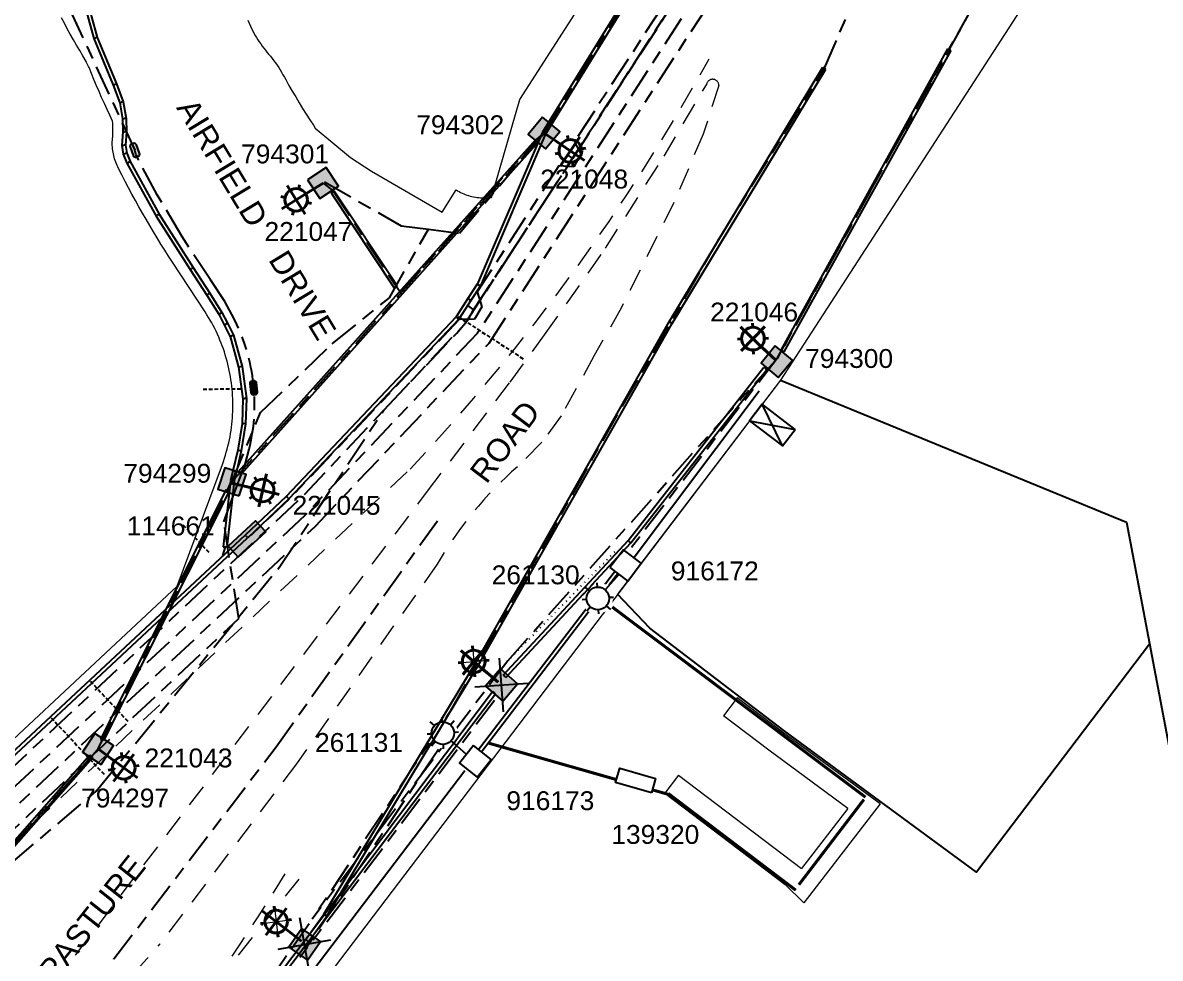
# Model space of a CAD drawing. Header units: metres. Extents: x 300929 to 302396, y 6244220 to 6246836.
# Drawn here: x 301583.7 to 301734.4, y 6244890.9 to 6245014.8 of the extents above; entities that cross this region are included whole.
import ezdxf
from ezdxf.enums import TextEntityAlignment as Align

# ---------------------------------------------------------------- set-up
doc = ezdxf.new("R2010")
doc.units = ezdxf.units.M
for name, pattern in [('Cable Exist UG', [8.2, 4, -1.2, 1.8, -1.2]), ('Cable Remove', [2, 0, -2]), ('Dash', [5, 3, -2]), ('DASHED', [0.75, 0.5, -0.25])]:
    doc.linetypes.add(name, pattern=pattern)
doc.layers.get('0').update_dxf_attribs({"color": 6})
for name, color, linetype in [('$0$_User Miscellaneous1', 7, 'Continuous'), ('$0$x-Subdivision Plan$0$_SURVEY$TEXT', 4, 'Continuous'), ('_User Miscellaneous1', 7, 'Continuous'), ('_User Miscellaneous5', 7, 'Continuous'), ('Equip_HV_EXT', 7, 'Continuous'), ('Equip_SP_SL_EXT', 7, 'Continuous'), ('Equip_SP_SL_NEW', 7, 'Continuous'), ('Mains_HV_MOD', 3, 'Continuous'), ('Mains_LV_EXT', 7, 'Continuous'), ('Mains_SL_EXT', 7, 'Continuous'), ('Notes', 7, 'Continuous'), ('Sub_SP_NEW', 7, 'Continuous'), ('SupportsUG_SP_LV_EXT', 7, 'Continuous'), ('SupportsUG_SP_LV_NEW', 7, 'Continuous'), ('SupportsUG_SP_LV_SL_EXT', 7, 'Continuous'), ('SupportsUG_SP_LV_SL_NEW', 7, 'Continuous'), ('Trench_SP_EXT', 7, 'Continuous'), ('Trench_SP_NEW', 7, 'Continuous')]:
    doc.layers.add(name, color=color, linetype=linetype)
for name, color, linetype, lineweight in [('Cadastre Developer_SP_EXT', 7, 'Continuous', 5), ('Cadastre Land Parcels_SP_EXT', 7, 'Continuous', 5), ('Cadastre Roads_SP_EXT', 7, 'Continuous', 5)]:
    doc.layers.add(name, color=color, linetype=linetype, lineweight=lineweight)
doc.layers.add('UNKNOWN_FEATURES', color=1, linetype='DASHED', plot=False)
doc.styles.add('COLUMN_LABEL', font='arial.ttf')
doc.styles.add('iecARIAL', font='arial.ttf', dxfattribs={"height": 2})
doc.styles.add('POLE_LABEL', font='arial.ttf')
doc.styles.add('SL_LABEL', font='arial.ttf', dxfattribs={"height": 2.5})
doc.styles.get("Standard").update_dxf_attribs({"font": 'arial.ttf'})
doc.linetypes.add('IE Trench HV', pattern='A,7,-0.2,["/",Standard,S=3,R=0,X=0.6,Y=-1.4],-2.5', length=9.7)

# ---------------------------------------------------------------- blocks, each defined once
blk = doc.blocks.new('COLUMN_EXT')
blk.add_hatch(color=256).paths.add_polyline_path([(-1.49, 1.48), (-1.49, -1.49), (1.48, -1.49), (1.48, 1.48)])
blk.add_lwpolyline([(-1.49, -1.49), (1.48, -1.49), (1.48, 1.48), (-1.49, 1.48)], close=True)
for tag, height, style, flags, p in [('ASSET_NUM', 2.5, 'COLUMN_LABEL', 8, (2, 2)), ('STRUCTURE_PLANT_NUMBER', 0.2, 'POLE_LABEL', 9, (1.81, 0.03)), ('STREET_CODE', 0.2, 'COLUMN_LABEL', 9, (1.81, -0.2))]:
    blk.add_attdef(tag, text='', height=height, dxfattribs=dict(style=style, flags=flags)).set_placement(p, align=Align.MIDDLE_LEFT)
at = {"flags": 9}
for tag, p in [('COLUMN_TYPE', (1.81, -0.4)), ('OWNED_BY', (1.81, -0.6)), ('STATE', (1.81, -0.8)), ('USAGE', (1.81, -1)), ('STREETNAME', (1.81, -1.6)), ('LEGEND', (1.81, -1.2)), ('LOCATION', (1.81, -1.4)), ('SUBURB', (1.81, -1.8)), ('NOTES', (1.81, -2))]:
    blk.add_attdef(tag, text='', height=0.2, dxfattribs=at).set_placement(p, align=Align.MIDDLE_LEFT)
at = {"flags": 1}
blk.add_attdef('Z', (1.81, -2.35), '', height=0.2, dxfattribs=at)
blk = doc.blocks.new('PILLAR_EXT')
blk.add_hatch(color=256).paths.add_polyline_path([(-2.475, 0.99), (-2.475, -0.99), (2.475, -0.99), (2.475, 0.99)])
blk.add_lwpolyline([(-2.475, -0.99), (2.475, -0.99), (2.475, 0.99), (-2.475, 0.99)], close=True)
at = {"style": 'iecARIAL', "flags": 8}
blk.add_attdef('ASSET_NUM', (1.5, 3.5), '', height=2.5, dxfattribs=at)
for tag, p, flags in [('OWNED_BY', (0, -0.2), 9), ('STATE', (0, -0.4), 9), ('SUPPORT_TYPE', (0, -0.6), 9), ('USAGE', (0, -0.8), 9), ('LEGEND', (0, -1), 9), ('LOCATION', (0, -1.2), 9), ('NOTES', (0, -1.4), 9), ('PARENT', (0, -1.6), 9), ('STREETNAME', (0, -1.8), 9), ('SUBURB', (0, -2), 1)]:
    blk.add_attdef(tag, p, '', height=0.2, dxfattribs=dict(flags=flags))
blk = doc.blocks.new('*U53')
at = {"lineweight": 40}
for p, q in [((0, 1.97), (0, 6.47)), ((-1.46, 5.68), (-1.06, 5.28)), ((1.46, 5.68), (1.06, 5.28)), ((-2.25, 4.22), (2.25, 4.22)), ((-1.46, 2.76), (-1.06, 3.16)), ((1.46, 2.76), (1.06, 3.16)), ((0, 0), (0, 2.72))]:
    blk.add_line(p, q, dxfattribs=at)
blk.add_circle((0, 4.22), 1.5, dxfattribs=at)
at = {"style": 'iecARIAL', "flags": 8}
blk.add_attdef('ASSET_NUM', (1.5, 1.5), '', height=2.5, dxfattribs=at)
for tag, p, height, flags in [('OPERATING_VOLTAGE', (0.98, -1.65), 0.2, 9), ('CONSTRUCTED_VOLTAGE', (0.98, -0.65), 0.2, 9), ('CONTROL_TYPE', (0.98, -0.85), 0.2, 9), ('LANTERN_PURPOSE', (0.98, -1.05), 0.2, 9), ('LANTERN_TYPE', (0.98, -1.25), 0.2, 9), ('NO_PHASES', (0.98, -1.45), 0.2, 9), ('LNUMBER', (2.18, -3.25), 2.5, 8), ('ORIENTATION', (0.98, -1.85), 0.2, 9), ('OWNED_BY', (0.98, -2.05), 0.2, 9), ('STATE', (0.98, -2.25), 0.2, 9), ('USAGE', (0.98, -2.45), 0.2, 9), ('CEXIST', (0.98, -2.65), 0.2, 9), ('CNEW', (0.98, -2.85), 0.2, 9), ('CNUMBER', (0.98, -3.05), 0.2, 9), ('CREMOVE', (0.98, -3.25), 0.2, 9), ('CREPLACE', (0.98, -3.45), 0.2, 9), ('LKINGHEIGHT', (0.98, -3.65), 0.2, 9), ('LBRACKET', (0.98, -3.85), 0.2, 9), ('LBRACKETVOCAB', (0.98, -4.05), 0.2, 9), ('LCATEGORY', (0.98, -4.25), 0.2, 9), ('LCHARGE1', (0.98, -4.45), 0.2, 9), ('LCHARGE1PERCENT', (0.98, -4.65), 0.2, 9), ('LCHARGE2', (0.98, -4.85), 0.2, 9), ('LCHARGE2PERCENT', (0.98, -5.05), 0.2, 9), ('LCHARGE3', (0.98, -5.25), 0.2, 9), ('LCHARGE3PERCENT', (0.98, -5.45), 0.2, 9), ('LEXIST', (0.98, -5.65), 0.2, 9), ('LLAMP', (0.98, -5.85), 0.2, 9), ('LLAMPVOCAB', (0.98, -6.05), 0.2, 9), ('LMAST', (0.98, -6.25), 0.2, 9), ('LMASTVOCAB', (0.98, -6.45), 0.2, 9), ('LNEW', (0.98, -6.65), 0.2, 9), ('LANTNUMBER', (0.98, -6.85), 0.2, 9), ('LOUTREACH', (0.98, -7.25), 0.2, 9), ('LOUTREACHVOCAB', (0.98, -7.45), 0.2, 9), ('LRATECODE', (0.98, -7.65), 0.2, 9), ('LREMOVE', (0.98, -7.85), 0.2, 9), ('LREPLACE', (0.98, -8.05), 0.2, 9), ('LTYPE', (0.98, -8.25), 0.2, 9), ('LTYPEVOCAB', (0.98, -8.45), 0.2, 9), ('LEGEND', (0.98, -8.65), 0.2, 9), ('LOCATION', (0.98, -8.85), 0.2, 9), ('NOTES', (0.98, -9.05), 0.2, 9), ('STREETNAME', (0.98, -9.25), 0.2, 9), ('SUBURB', (0.98, -9.45), 0.2, 1)]:
    blk.add_attdef(tag, p, '', height=height, dxfattribs=dict(flags=flags))
blk = doc.blocks.new('HV_STJ_EXT')
h = blk.add_hatch(color=256)
edge = h.paths.add_edge_path()
edge.add_ellipse((-0.59, 0.13), major_axis=(0.226, 0.226), ratio=1, start_angle=45, end_angle=135)
edge.add_line((-0.91, 0.13), (-0.91, -0.13))
edge.add_ellipse((-0.59, -0.13), major_axis=(0.226, 0.226), ratio=1, start_angle=135, end_angle=225)
edge.add_line((-0.59, -0.45), (0.59, -0.45))
edge.add_ellipse((0.59, -0.13), major_axis=(-0.226, 0.226), ratio=1, start_angle=135, end_angle=225)
edge.add_line((0.91, -0.13), (0.91, 0.13))
edge.add_ellipse((0.59, 0.13), major_axis=(-0.226, 0.226), ratio=1, start_angle=225, end_angle=315)
edge.add_line((0.59, 0.45), (-0.59, 0.45))
blk.add_lwpolyline([(-0.91, 0.13), (-0.91, -0.13, 0.414214), (-0.59, -0.45), (0.59, -0.45, 0.414214), (0.91, -0.13), (0.91, 0.13, 0.414214), (0.59, 0.45), (-0.59, 0.45, 0.414214)], format="xyb", close=True)
for tag, flags, p in [('ORIENTATION', 9, (1.5, 0)), ('Z', 1, (1.5, -0.8)), ('USAGE', 9, (1.5, -0.2)), ('LEGEND', 9, (1.5, -0.4)), ('NOTES', 9, (1.5, -0.6))]:
    blk.add_attdef(tag, text='', height=0.2, dxfattribs=dict(flags=flags)).set_placement(p, align=Align.MIDDLE_LEFT)
blk = doc.blocks.new('SUB_PADMOUNT_NEW')
for p, q in [((-3.84, 1.92), (3.84, -1.92)), ((3.84, 1.92), (-3.84, -1.92))]:
    blk.add_line(p, q)
blk.add_lwpolyline([(-3.84, -1.92), (3.84, -1.92), (3.84, 1.92), (-3.84, 1.92)], close=True)
for tag, height, flags, p in [('ASSET_NUM', 2.5, 8, (2, 2)), ('STREET_CODE', 0.2, 9, (1.5, 0)), ('OPERATING_VOLTAGE', 0.2, 9, (1.5, -0.4)), ('ORIENTATION', 0.2, 9, (1.5, -0.6)), ('OWNED_BY', 0.2, 9, (1.5, -0.8)), ('OPERATED_BY', 0.2, 9, (1.5, -1)), ('CONSTRUCTED_VOLTAGE', 0.2, 9, (1.5, -1.4)), ('SECONDARY_VOLTAGE', 0.2, 9, (1.5, -1.6)), ('STATE', 0.2, 9, (1.5, -1.8)), ('SUBSTATION_TYPE', 0.2, 9, (1.5, -2.2)), ('NO_PHASES', 0.2, 9, (1.5, -0.2)), ('MAINTAINED_BY', 0.2, 9, (1.5, -1.2)), ('PARENT', 0.2, 9, (1.5, -2)), ('SUBURB', 0.2, 9, (1.5, -2.8)), ('STREETNAME', 0.2, 9, (1.5, -3)), ('Z', 0.2, 1, (1.5, -3.6)), ('USAGE', 0.2, 9, (1.5, -2.4)), ('LEGEND', 0.2, 9, (1.5, -2.6)), ('LOCATION', 0.2, 9, (1.5, -3.2)), ('NOTES', 0.2, 9, (1.5, -3.4))]:
    blk.add_attdef(tag, text='', height=height, dxfattribs=dict(flags=flags)).set_placement(p, align=Align.MIDDLE_LEFT)
blk = doc.blocks.new('COLUMN_DEL')
h = blk.add_hatch(color=256)
h.paths.add_polyline_path([(0, 0), (1.51, 1.51), (-1.51, 1.51)], flags=16)
h.paths.add_polyline_path([(-1.51, 1.51), (-1.51, -1.51), (0, 0)], flags=17)
h.paths.add_polyline_path([(-1.51, -1.51), (1.51, -1.51), (0, 0)], flags=17)
h.paths.add_polyline_path([(1.51, -1.51), (1.51, 1.51), (0, 0)], flags=17)
h.paths.add_polyline_path([(-1.51, -1.51), (1.51, -1.51), (1.51, 1.51), (-1.51, 1.51)])
blk.add_hatch(color=256).paths.add_polyline_path([(-1.51, -1.51), (1.51, -1.51), (1.51, 1.51), (-1.51, 1.51)])
for p, q in [((2.51, -2.51), (-2.51, 2.51)), ((-2.51, -2.51), (2.51, 2.51))]:
    blk.add_line(p, q)
blk.add_lwpolyline([(-1.51, -1.51), (1.51, -1.51), (1.51, 1.51), (-1.51, 1.51)], close=True)
at = {"style": 'COLUMN_LABEL'}
for tag, height, flags, p in [('ASSET_NUM', 2.5, 8, (2, 2)), ('STREET_CODE', 0.2, 9, (0, -0.2))]:
    blk.add_attdef(tag, text='', height=height, dxfattribs=dict(at, flags=flags)).set_placement(p, align=Align.MIDDLE_LEFT)
at = {"flags": 1}
blk.add_attdef('Z', (0, 0), '', height=0.2, dxfattribs=at)
at = {"flags": 9}
for tag, p in [('COLUMN_TYPE', (0, -0.4)), ('OWNED_BY', (0, -0.6)), ('STATE', (0, -0.8)), ('SUBURB', (0, -1.6)), ('USAGE', (0, -1)), ('LEGEND', (0, -1.2)), ('PARENT', (0, -1.4)), ('STREETNAME', (0, -1.8)), ('LOCATION', (0, -2)), ('NOTES', (0, -2.2))]:
    blk.add_attdef(tag, text='', height=0.2, dxfattribs=at).set_placement(p, align=Align.MIDDLE_LEFT)
blk = doc.blocks.new('COLUMN_NEW')
for tag, flags, p in [('Z', 1, (1.5, -2.8)), ('NOTES', 9, (1.5, -2.4)), ('LABEL_ALIGNMENT', 9, (1.5, -2.6))]:
    blk.add_attdef(tag, text='', height=0.2, dxfattribs=dict(flags=flags)).set_placement(p, align=Align.MIDDLE_LEFT)
blk.add_wipeout([(-1.485, -1.485), (1.485, -1.485), (1.485, 1.485), (-1.485, 1.485)])
at = {"lineweight": -3}
blk.add_lwpolyline([(-1.485, -1.485), (1.485, -1.485), (1.485, 1.485), (-1.485, 1.485)], close=True, dxfattribs=at)
for tag, height, flags, p in [('ASSET_NUM', 2.5, 8, (2, 2)), ('STREET_CODE', 0.2, 9, (1.5, 0)), ('OWNED_BY', 0.2, 9, (1.5, -0.4)), ('OPERATED_BY', 0.2, 9, (1.5, -0.6)), ('STATE', 0.2, 9, (1.5, -1)), ('COLUMN_TYPE', 0.2, 9, (1.5, -0.2)), ('USAGE', 0.2, 9, (1.5, -1.2)), ('MAINTAINED_BY', 0.2, 9, (1.5, -0.8)), ('LEGEND', 0.2, 9, (1.5, -1.4)), ('PARENT', 0.2, 9, (1.5, -1.6)), ('SUBURB', 0.2, 9, (1.5, -1.8)), ('STREETNAME', 0.2, 9, (1.5, -2)), ('LOCATION', 0.2, 9, (1.5, -2.2))]:
    blk.add_attdef(tag, text='', height=height, dxfattribs=dict(flags=flags)).set_placement(p, align=Align.MIDDLE_LEFT)
at = {"style": 'POLE_LABEL', "flags": 9}
blk.add_attdef('STRUCTURE_PLANT_NUMBER', text='', height=0.2, dxfattribs=at).set_placement((1.5, 0.242), align=Align.MIDDLE_LEFT)
blk = doc.blocks.new('SL_LANTERN_NEW')
blk.add_line((0, 0), (0, 0))
for tag, p, flags in [('Z', (0, 0), 1), ('OPERATED_BY', (0, -9.61), 9)]:
    blk.add_attdef(tag, p, '', height=0.2, dxfattribs=dict(flags=flags))
at = {"style": 'SL_LABEL', "flags": 9}
blk.add_attdef('STREET_CODE', text='', height=0.2, dxfattribs=at).set_placement((0, -0.2), align=Align.MIDDLE_LEFT)
for tag, height, flags, p in [('CONSTRUCTED_VOLTAGE', 0.2, 9, (0, -0.4)), ('CONTROL_TYPE', 0.2, 9, (0, -0.6)), ('OPERATING_VOLTAGE', 0.2, 9, (0, -1.4)), ('ORIENTATION', 0.2, 9, (0, -1.6)), ('LANTERN_PURPOSE', 0.2, 9, (0, -0.8)), ('LANTERN_TYPE', 0.2, 9, (0, -1)), ('NO_PHASES', 0.2, 9, (0, -1.2)), ('OWNED_BY', 0.2, 9, (0, -1.8)), ('STATE', 0.2, 9, (0, -2)), ('CEXIST', 0.2, 9, (0, -2.4)), ('CNEW', 0.2, 9, (0, -2.6)), ('CNUMBER', 0.2, 9, (0, -2.8)), ('CREMOVE', 0.2, 9, (0, -3)), ('USAGE', 0.2, 9, (0, -2.2)), ('LNUMBER', 2.5, 8, (1.2, -2.8)), ('CREPLACE', 0.2, 9, (0, -3.2)), ('LKINGHEIGHT', 0.2, 9, (0, -3.4)), ('LBRACKET', 0.2, 9, (0, -3.6)), ('LBRACKETVOCAB', 0.2, 9, (0, -3.8)), ('LCATEGORY', 0.2, 9, (0, -4)), ('LCHARGE1', 0.2, 9, (0, -4.2)), ('LCHARGE1PERCENT', 0.2, 9, (0, -4.4)), ('LCHARGE2', 0.2, 9, (0, -4.6)), ('LCHARGE2PERCENT', 0.2, 9, (0, -4.8)), ('LCHARGE3', 0.2, 9, (0, -5)), ('LCHARGE3PERCENT', 0.2, 9, (0, -5.2)), ('LEXIST', 0.2, 9, (0, -5.4)), ('LLAMP', 0.2, 9, (0, -5.6)), ('LLAMPVOCAB', 0.2, 9, (0, -5.8)), ('LMAST', 0.2, 9, (0, -6)), ('LMASTVOCAB', 0.2, 9, (0, -6.2)), ('LNEW', 0.2, 9, (0, -6.4)), ('LANTNUMBER', 0.2, 9, (0, -6.6)), ('LOUTREACH', 0.2, 9, (0, -7)), ('LOUTREACHVOCAB', 0.2, 9, (0, -7.2)), ('LRATECODE', 0.2, 9, (0, -7.4)), ('LREMOVE', 0.2, 9, (0, -7.6)), ('SUBURB', 0.2, 9, (0, -8.6)), ('STREETNAME', 0.2, 9, (0, -8.8)), ('LREPLACE', 0.2, 9, (0, -7.8)), ('LTYPE', 0.2, 9, (0, -8)), ('LTYPEVOCAB', 0.2, 9, (0, -8.2)), ('LEGEND', 0.2, 9, (0, -8.4)), ('LOCATION', 0.2, 9, (0, -9)), ('NOTES', 0.2, 9, (0, -9.2)), ('MAINTAINED_BY', 0.2, 9, (0, -9.86))]:
    blk.add_attdef(tag, text='', height=height, dxfattribs=dict(flags=flags)).set_placement(p, align=Align.MIDDLE_LEFT)
blk.add_wipeout([(0, 6.47), (1.46, 5.68), (2.25, 4.22), (1.46, 2.76), (0, 1.86), (-1.46, 2.76), (-2.25, 4.22), (-1.46, 5.68)])
for p, q in [((0, 5.72), (0, 6.47)), ((-1.46, 5.68), (-1.06, 5.28)), ((1.46, 5.68), (1.06, 5.28)), ((-2.25, 4.22), (-1.5, 4.22)), ((-1.46, 2.76), (-1.06, 3.16)), ((1.46, 2.76), (1.06, 3.16)), ((1.5, 4.22), (2.25, 4.22)), ((0, 0), (0, 2.72))]:
    blk.add_line(p, q)
blk.add_circle((0, 4.22), 1.5)
at = {"style": 'SL_LABEL', "flags": 8}
blk.add_attdef('ASSET_NUM', text='', height=2.5, dxfattribs=at).set_placement((2, 2), align=Align.MIDDLE_LEFT)
blk = doc.blocks.new('PILLAR_NEW')
for tag, height, flags, p in [('ASSET_NUM', 2.5, 8, (2, 4)), ('STREET_CODE', 0.2, 9, (1.5, 2))]:
    blk.add_attdef(tag, text='', height=height, dxfattribs=dict(flags=flags)).set_placement(p, align=Align.MIDDLE_LEFT)
blk.add_wipeout([(-2.47, 0.99), (2.47, 0.99), (2.47, -0.99), (-2.47, -0.99)])
at = {"lineweight": -3}
blk.add_lwpolyline([(-2.47, 0.99), (2.47, 0.99), (2.47, -0.99), (-2.47, -0.99)], close=True, dxfattribs=at)
for tag, flags, p in [('OWNED_BY', 9, (1.5, 1.8)), ('OPERATED_BY', 9, (1.5, 1.6)), ('STATE', 9, (1.5, 1.2)), ('SUPPORT_TYPE', 9, (1.5, 1)), ('SUBURB', 9, (1.5, 0.2)), ('STREETNAME', 9, (1.5, 0)), ('MAINTAINED_BY', 9, (1.5, 1.4)), ('USAGE', 9, (1.5, 0.8)), ('LEGEND', 9, (1.5, 0.6)), ('PARENT', 9, (1.5, 0.4)), ('Z', 1, (1.5, -0.6)), ('LOCATION', 9, (1.5, -0.2)), ('NOTES', 9, (1.5, -0.4))]:
    blk.add_attdef(tag, text='', height=0.2, dxfattribs=dict(flags=flags)).set_placement(p, align=Align.MIDDLE_LEFT)

msp = doc.modelspace()

# ---------------------------------------------------------------- linework, layer by layer
at = {"layer": '_User Miscellaneous5'}
for p, q in [((301677.13, 6245040.19), (301652.54, 6245000.31)), ((301677.54, 6245039.93), (301652.95, 6245000.05)), ((301591.15, 6245019.87), (301593.1, 6245012.7)), ((301591.61, 6245019.99), (301593.55, 6245012.85)), ((301593.1, 6245012.7), (301593.33, 6245012.77)), ((301593.1, 6245012.7), (301595.68, 6245006.51)), ((301593.55, 6245012.85), (301593.33, 6245012.77)), ((301593.55, 6245012.85), (301596.13, 6245006.68)), ((301706.19, 6245011.34), (301684.11, 6244971.42)), ((301706.61, 6245011.11), (301684.53, 6244971.19)), ((301706.19, 6245011.34), (301706.4, 6245011.23)), ((301706.61, 6245011.11), (301706.4, 6245011.23)), ((301669.31, 6244975.19), (301689.67, 6245008.89)), ((301689.67, 6245008.89), (301689.88, 6245008.77)), ((301669.72, 6244974.94), (301690.08, 6245008.64)), ((301690.08, 6245008.64), (301689.88, 6245008.77)), ((301595.68, 6245006.51), (301595.91, 6245006.6)), ((301595.68, 6245006.51), (301596.54, 6245004.18)), ((301596.13, 6245006.68), (301595.91, 6245006.6)), ((301596.13, 6245006.68), (301597.01, 6245004.31)), ((301597.01, 6245004.31), (301596.77, 6245004.25)), ((301597.01, 6245004.31), (301597.39, 6245002.12)), ((301596.54, 6245004.18), (301596.77, 6245004.25)), ((301596.54, 6245004.18), (301596.91, 6245002.08)), ((301596.91, 6245002.08), (301597.15, 6245002.1)), ((301596.91, 6245002.08), (301596.95, 6245000.34)), ((301597.39, 6245002.12), (301597.15, 6245002.1)), ((301597.39, 6245002.12), (301597.43, 6245000.33)), ((301596.95, 6245000.34), (301596.83, 6244998.54)), ((301596.95, 6245000.34), (301597.19, 6245000.33)), ((301597.43, 6245000.33), (301597.19, 6245000.33)), ((301597.43, 6245000.33), (301597.32, 6244998.57)), ((301652.53, 6245000.29), (301643.89, 6244980.14)), ((301652.96, 6245000.07), (301644.33, 6244979.95)), ((301652.54, 6245000.31), (301652.53, 6245000.29)), ((301652.53, 6245000.29), (301652.75, 6245000.18)), ((301652.54, 6245000.31), (301652.75, 6245000.18)), ((301652.95, 6245000.05), (301652.75, 6245000.18)), ((301652.96, 6245000.07), (301652.75, 6245000.18)), ((301652.95, 6245000.05), (301652.96, 6245000.07)), ((301596.83, 6244998.54), (301597.07, 6244998.56)), ((301596.83, 6244998.54), (301597.02, 6244997.4)), ((301597.32, 6244998.57), (301597.07, 6244998.56)), ((301597.32, 6244998.57), (301597.48, 6244997.53)), ((301651.66, 6244999.32), (301612.23, 6244955.29)), ((301652.02, 6244999), (301612.59, 6244954.97)), ((301651.66, 6244999.32), (301651.84, 6244999.16)), ((301652.02, 6244999), (301651.84, 6244999.16)), ((301597.02, 6244997.4), (301597.25, 6244997.47)), ((301597.02, 6244997.4), (301597.49, 6244996.19)), ((301597.48, 6244997.53), (301597.25, 6244997.47)), ((301597.48, 6244997.53), (301597.93, 6244996.4)), ((301597.49, 6244996.19), (301597.71, 6244996.29)), ((301597.49, 6244996.19), (301601.35, 6244989.17)), ((301597.93, 6244996.4), (301597.71, 6244996.29)), ((301597.93, 6244996.4), (301601.76, 6244989.42)), ((301624.55, 6244992.27), (301624.75, 6244992.4)), ((301624.55, 6244992.27), (301632.88, 6244979.7)), ((301624.95, 6244992.53), (301624.75, 6244992.4)), ((301624.95, 6244992.53), (301633.28, 6244979.97)), ((301601.35, 6244989.17), (301601.55, 6244989.29)), ((301601.76, 6244989.42), (301601.55, 6244989.29)), ((301601.76, 6244989.42), (301606.28, 6244982.37)), ((301601.35, 6244989.17), (301605.88, 6244982.11)), ((301605.88, 6244982.11), (301606.08, 6244982.24)), ((301605.88, 6244982.11), (301608.07, 6244978.7)), ((301606.28, 6244982.37), (301606.08, 6244982.24)), ((301606.28, 6244982.37), (301608.47, 6244978.96)), ((301608.07, 6244978.7), (301608.27, 6244978.83)), ((301608.07, 6244978.7), (301609.65, 6244976.17)), ((301608.47, 6244978.96), (301608.27, 6244978.83)), ((301608.47, 6244978.96), (301610.07, 6244976.41)), ((301632.88, 6244979.7), (301633.08, 6244979.84)), ((301633.28, 6244979.97), (301633.08, 6244979.84)), ((301643.9, 6244980.15), (301642.67, 6244978.25)), ((301644.33, 6244979.93), (301643.07, 6244977.99)), ((301643.89, 6244980.14), (301643.9, 6244980.15)), ((301643.89, 6244980.14), (301644.11, 6244980.04)), ((301643.9, 6244980.15), (301644.11, 6244980.04)), ((301644.33, 6244979.95), (301644.11, 6244980.04)), ((301644.33, 6244979.93), (301644.11, 6244980.04)), ((301644.33, 6244979.95), (301644.33, 6244979.93)), ((301642.67, 6244978.25), (301641.09, 6244975.82)), ((301643.07, 6244977.99), (301641.46, 6244975.52)), ((301642.67, 6244978.25), (301642.67, 6244978.25)), ((301642.67, 6244978.25), (301642.87, 6244978.12)), ((301642.67, 6244978.25), (301642.87, 6244978.12)), ((301643.07, 6244977.99), (301642.87, 6244978.12)), ((301643.07, 6244977.99), (301642.87, 6244978.12)), ((301643.07, 6244977.99), (301643.07, 6244977.99)), ((301609.65, 6244976.17), (301609.86, 6244976.29)), ((301609.65, 6244976.17), (301610.37, 6244974.76)), ((301610.07, 6244976.41), (301609.86, 6244976.29)), ((301610.07, 6244976.41), (301610.8, 6244974.98)), ((301641.09, 6244975.82), (301618.61, 6244952.06)), ((301641.09, 6244975.82), (301641.28, 6244975.67)), ((301641.46, 6244975.52), (301641.28, 6244975.67)), ((301610.37, 6244974.76), (301610.59, 6244974.87)), ((301610.37, 6244974.76), (301611.18, 6244973.21)), ((301610.8, 6244974.98), (301610.59, 6244974.87)), ((301610.8, 6244974.98), (301611.61, 6244973.43)), ((301641.46, 6244975.52), (301618.95, 6244951.72)), ((301669.31, 6244975.19), (301669.52, 6244975.07)), ((301669.72, 6244974.94), (301669.52, 6244975.07)), ((301611.17, 6244973.23), (301611.39, 6244973.32)), ((301611.18, 6244973.21), (301611.17, 6244973.23)), ((301611.17, 6244973.23), (301612.27, 6244969.17)), ((301611.18, 6244973.21), (301611.39, 6244973.32)), ((301611.61, 6244973.43), (301611.39, 6244973.32)), ((301611.62, 6244973.41), (301611.39, 6244973.32)), ((301611.61, 6244973.43), (301611.62, 6244973.41)), ((301611.62, 6244973.41), (301612.74, 6244969.27)), ((301684.11, 6244971.42), (301684.32, 6244971.3)), ((301684.53, 6244971.19), (301684.32, 6244971.3)), ((301612.27, 6244969.17), (301612.5, 6244969.22)), ((301612.27, 6244969.17), (301612.84, 6244964.98)), ((301612.74, 6244969.27), (301612.5, 6244969.22)), ((301612.74, 6244969.27), (301613.32, 6244965.04)), ((301663.89, 6244946.22), (301681.88, 6244969.16)), ((301664.26, 6244945.91), (301682.25, 6244968.86)), ((301681.88, 6244969.16), (301682.06, 6244969.01)), ((301682.25, 6244968.86), (301682.06, 6244969.01)), ((301612.84, 6244965), (301612.74, 6244961.72)), ((301612.84, 6244964.98), (301613.08, 6244965.01)), ((301612.84, 6244965), (301613.08, 6244965.01)), ((301612.84, 6244964.98), (301612.84, 6244965)), ((301613.32, 6244965.04), (301613.08, 6244965.01)), ((301613.32, 6244965.02), (301613.08, 6244965.01)), ((301613.32, 6244965.02), (301613.22, 6244961.68)), ((301613.32, 6244965.04), (301613.32, 6244965.02)), ((301612.74, 6244961.72), (301612.17, 6244958.18)), ((301613.22, 6244961.68), (301612.64, 6244958.09)), ((301612.74, 6244961.72), (301612.98, 6244961.7)), ((301613.22, 6244961.68), (301612.98, 6244961.7)), ((301612.17, 6244958.18), (301611.52, 6244955.43)), ((301612.64, 6244958.09), (301611.99, 6244955.32)), ((301612.17, 6244958.18), (301612.41, 6244958.14)), ((301612.64, 6244958.09), (301612.41, 6244958.14)), ((301611.52, 6244955.43), (301611.23, 6244954.17)), ((301611.52, 6244955.43), (301611.75, 6244955.38)), ((301611.99, 6244955.32), (301611.7, 6244954.06)), ((301611.99, 6244955.32), (301611.75, 6244955.38)), ((301612.23, 6244955.29), (301612.41, 6244955.13)), ((301612.59, 6244954.97), (301612.41, 6244955.13)), ((301611.23, 6244954.14), (301610.26, 6244945.4)), ((301611.71, 6244954.09), (301610.73, 6244945.35)), ((301611.23, 6244954.17), (301611.47, 6244954.11)), ((301611.23, 6244954.14), (301611.47, 6244954.11)), ((301611.71, 6244954.09), (301611.47, 6244954.11)), ((301611.7, 6244954.06), (301611.47, 6244954.11)), ((301610.62, 6244952.95), (301593.98, 6244919.92)), ((301611.05, 6244952.73), (301594.4, 6244919.71)), ((301610.62, 6244952.95), (301610.83, 6244952.84)), ((301611.05, 6244952.73), (301610.83, 6244952.84)), ((301618.61, 6244952.06), (301613.16, 6244946.94)), ((301618.95, 6244951.72), (301613.49, 6244946.59)), ((301618.61, 6244952.06), (301618.78, 6244951.89)), ((301618.95, 6244951.72), (301618.78, 6244951.89)), ((301515.69, 6244855.99), (301613.16, 6244946.94)), ((301516.01, 6244855.64), (301613.48, 6244946.59)), ((301613.16, 6244946.94), (301613.32, 6244946.76)), ((301613.16, 6244946.94), (301613.32, 6244946.76)), ((301613.48, 6244946.59), (301613.32, 6244946.76)), ((301613.49, 6244946.59), (301613.32, 6244946.76)), ((301663.89, 6244946.22), (301664.07, 6244946.06)), ((301664.26, 6244945.91), (301664.07, 6244946.06)), ((301610.26, 6244945.4), (301610.5, 6244945.38)), ((301610.73, 6244945.35), (301610.5, 6244945.38)), ((301642.75, 6244916.8), (301663.06, 6244943.36)), ((301643.13, 6244916.51), (301663.44, 6244943.07)), ((301663.06, 6244943.36), (301663.25, 6244943.22)), ((301663.44, 6244943.07), (301663.25, 6244943.22)), ((301643.93, 6244930.43), (301644.14, 6244930.3)), ((301643.93, 6244930.42), (301644.14, 6244930.3)), ((301644.35, 6244930.19), (301644.14, 6244930.3)), ((301644.34, 6244930.18), (301644.14, 6244930.3)), ((301647.35, 6244928.39), (301647.52, 6244928.23)), ((301647.7, 6244928.06), (301647.52, 6244928.23)), ((301645.93, 6244926.2), (301646.13, 6244926.06)), ((301646.32, 6244925.91), (301646.13, 6244926.06)), ((301593.98, 6244919.92), (301594.19, 6244919.82)), ((301594.4, 6244919.71), (301594.19, 6244919.82)), ((301592.6, 6244917.81), (301576.43, 6244899.43)), ((301592.96, 6244917.5), (301576.79, 6244899.11)), ((301592.6, 6244917.81), (301592.78, 6244917.66)), ((301592.96, 6244917.5), (301592.78, 6244917.66)), ((301642.75, 6244916.8), (301642.94, 6244916.65)), ((301643.13, 6244916.51), (301642.94, 6244916.65)), ((301621.7, 6244894.1), (301623.57, 6244896.73)), ((301622.09, 6244893.82), (301623.97, 6244896.47)), ((301623.57, 6244896.73), (301623.77, 6244896.6)), ((301623.97, 6244896.47), (301623.77, 6244896.6)), ((301598.18, 6244863.06), (301621.14, 6244893.38)), ((301598.56, 6244862.77), (301621.52, 6244893.09)), ((301621.14, 6244893.38), (301621.33, 6244893.23)), ((301621.52, 6244893.09), (301621.33, 6244893.23)), ((301621.7, 6244894.1), (301621.89, 6244893.96)), ((301622.09, 6244893.82), (301621.89, 6244893.96))]:
    msp.add_line(p, q, dxfattribs=at)
at = {"layer": '_User Miscellaneous5', "const_width": 0.4, "flags": 128}
msp.add_lwpolyline([(301686.5, 6244900.63), (301695.12, 6244911.92)], dxfattribs=at)
at = {"layer": 'Cadastre Developer_SP_EXT', "linetype": 'Dash'}
for points in [[(301635, 6244955.67, 0.062579), (301674.6, 6245010.01)], [(301584.64, 6244883.35), (301637.33, 6244952.75), (301648.26, 6244967.19), (301652.83, 6244973.45), (301660.89, 6244984.91), (301668.64, 6244997.11), (301674.26, 6245006.56), (301674.26, 6245006.56, -0.93169), (301675.91, 6245006.49), (301675.91, 6245006.49), (301673.84, 6245000.03), (301669.94, 6244990.96), (301663.01, 6244977.09), (301659.4, 6244970.72), (301655.03, 6244962.74), (301652.46, 6244959.22), (301649.23, 6244955.99), (301649.23, 6244955.99, 0.082961), (301638.59, 6244943.07), (301638.59, 6244943.07), (301619.97, 6244916.66), (301601.91, 6244892.81), (301601.91, 6244892.81, -0.032123), (301594.69, 6244885.3)], [(301619.16, 6244903.17, -0.040457), (301581.12, 6244851.43)]]:
    msp.add_lwpolyline(points, format="xyb", dxfattribs=at)
for points in [[(301497.44, 6244825.33), (301563.23, 6244888.16), (301635, 6244955.67)], [(301581.05, 6244852.24), (301620.3, 6244901.38)]]:
    msp.add_lwpolyline(points, dxfattribs=at)
at = {"layer": 'Cadastre Land Parcels_SP_EXT', "linetype": 'Continuous'}
for points in [[(301613.49, 6245015.12), (301613.85, 6245014.31), (301614, 6245014.01), (301614.16, 6245013.7), (301614.32, 6245013.41), (301614.49, 6245013.11), (301614.67, 6245012.82), (301614.85, 6245012.53), (301615.03, 6245012.25), (301615.23, 6245011.97), (301615.42, 6245011.69), (301615.63, 6245011.42), (301615.84, 6245011.15), (301616.05, 6245010.89), (301616.27, 6245010.63), (301616.51, 6245010.35), (301616.74, 6245010.06), (301616.96, 6245009.76), (301617.18, 6245009.46), (301617.39, 6245009.16), (301617.6, 6245008.85), (301617.79, 6245008.54), (301617.99, 6245008.22), (301618.17, 6245007.9), (301618.35, 6245007.57), (301618.53, 6245007.25), (301618.96, 6245006.48), (301619.4, 6245005.71), (301619.85, 6245004.95), (301620.31, 6245004.19), (301620.77, 6245003.44), (301621.23, 6245002.69), (301621.71, 6245001.94), (301622.19, 6245001.2), (301622.44, 6245000.83), (301627.09, 6244996.96), (301629.88, 6244995.13), (301639.25, 6244989.72), (301641.09, 6244992.66), (301641.29, 6244992.54), (301641.49, 6244992.43), (301641.69, 6244992.32), (301641.9, 6244992.22), (301642.11, 6244992.12), (301642.32, 6244992.04), (301642.54, 6244991.96), (301642.75, 6244991.89), (301642.97, 6244991.82), (301643.2, 6244991.77), (301643.42, 6244991.72), (301643.65, 6244991.68), (301643.87, 6244991.64), (301644.1, 6244991.62), (301644.33, 6244991.6), (301644.56, 6244991.59), (301644.79, 6244991.59), (301645.02, 6244991.59), (301645.25, 6244991.61), (301645.78, 6244991.64), (301649.54, 6245004.62), (301668.89, 6245034.72)], [(301719.92, 6245022.8), (301684.07, 6244967.45), (301575.13, 6244824.19), (301559.28, 6244803.38), (301550.68, 6244792.12), (301855.44, 6244750.39)], [(301569.53, 6244907.84), (301604.16, 6244940.19), (301610.14, 6244956.3), (301610.28, 6244956.7), (301610.42, 6244957.1), (301610.54, 6244957.5), (301610.66, 6244957.9), (301610.78, 6244958.31), (301610.88, 6244958.72), (301610.98, 6244959.13), (301611.07, 6244959.54), (301611.15, 6244959.95), (301611.22, 6244960.37), (301611.29, 6244960.79), (301611.35, 6244961.2), (301611.4, 6244961.62), (301611.44, 6244962.04), (301611.47, 6244962.46), (301611.5, 6244962.88), (301611.52, 6244963.3), (301611.53, 6244963.73), (301611.53, 6244964.15), (301611.53, 6244964.57), (301611.52, 6244964.99), (301611.5, 6244965.41), (301611.47, 6244965.83), (301611.43, 6244966.25), (301611.39, 6244966.67), (301611.34, 6244967.09), (301611.28, 6244967.5), (301611.21, 6244967.92), (301611.14, 6244968.33), (301611.06, 6244968.75), (301610.97, 6244969.16), (301610.87, 6244969.57), (301610.77, 6244969.98), (301610.65, 6244970.38), (301610.53, 6244970.79), (301610.41, 6244971.19), (301610.27, 6244971.59), (301610.13, 6244971.98), (301609.98, 6244972.37), (301609.82, 6244972.76), (301609.66, 6244973.15), (301609.49, 6244973.53), (301609.31, 6244973.92), (301609.12, 6244974.29), (301608.93, 6244974.67), (301608.73, 6244975.04), (301608.52, 6244975.4), (301608.31, 6244975.76), (301608.09, 6244976.12), (301607.86, 6244976.48), (301603.54, 6244983.06), (301603.02, 6244983.86), (301602.51, 6244984.67), (301602, 6244985.48), (301601.5, 6244986.29), (301601, 6244987.11), (301600.51, 6244987.93), (301600.03, 6244988.75), (301599.55, 6244989.58), (301599.08, 6244990.41), (301598.62, 6244991.25), (301598.16, 6244992.09), (301597.71, 6244992.93), (301597.26, 6244993.78), (301596.83, 6244994.63), (301596.4, 6244995.48), (301596.29, 6244995.69), (301596.2, 6244995.89), (301596.1, 6244996.1), (301596.02, 6244996.31), (301595.94, 6244996.53), (301595.87, 6244996.75), (301595.81, 6244996.97), (301595.75, 6244997.19), (301595.7, 6244997.41), (301595.66, 6244997.63), (301595.63, 6244997.86), (301595.6, 6244998.09), (301595.58, 6244998.32), (301595.56, 6244998.55), (301595.56, 6244998.78), (301595.56, 6244999), (301595.57, 6244999.24), (301595.58, 6244999.47), (301595.61, 6244999.69), (301595.63, 6244999.99), (301595.64, 6245000.29), (301595.65, 6245000.58), (301595.65, 6245000.88), (301595.64, 6245001.18), (301595.63, 6245001.47), (301595.6, 6245001.77), (301595.23, 6245002.54), (301594.86, 6245003.31), (301594.51, 6245004.09), (301594.15, 6245004.87), (301593.81, 6245005.66), (301593.47, 6245006.45), (301593.13, 6245007.25), (301592.81, 6245008.04), (301592.49, 6245008.84), (301592.4, 6245009), (301592.31, 6245009.16), (301592.23, 6245009.33), (301592.16, 6245009.5), (301592.09, 6245009.67), (301591.66, 6245010.38), (301591.24, 6245011.09), (301590.82, 6245011.81), (301590.41, 6245012.53), (301590, 6245013.25), (301589.6, 6245013.98), (301589.21, 6245014.71), (301588.83, 6245015.45)]]:
    msp.add_lwpolyline(points, dxfattribs=at)
at = {"layer": 'Equip_SP_SL_EXT', "lineweight": 0}
for p, q in [((301643.31, 6244931.69), (301643.56, 6244928.7)), ((301641.94, 6244930.05), (301644.93, 6244930.32)), ((301615.77, 6244895.55), (301618.75, 6244895.94)), ((301617.07, 6244897.23), (301617.45, 6244894.26))]:
    msp.add_line(p, q, dxfattribs=at)
at = {"layer": 'Mains_HV_MOD', "linetype": 'Cable Exist UG'}
for points in [[(301493.88, 6244856.59), (301500.22, 6244854.81), (301515.39, 6244853.61), (301621, 6244952.29), (301642.3, 6244974.94), (301678.07, 6245030.05), (301718.43, 6245134.77), (301707.04, 6245139.1), (301707.27, 6245141.23)], [(301512.76, 6244850.81), (301513.64, 6244851.7), (301519.62, 6244851.93), (301622.46, 6244948.11), (301645.46, 6244972.37), (301681.65, 6245028.13), (301723.36, 6245137.04)], [(301720.89, 6245136.02), (301679.86, 6245029.04), (301643.88, 6244973.61), (301621.05, 6244949.53), (301517.74, 6244852.98), (301515.07, 6244850.3), (301514.1, 6244849.28)]]:
    msp.add_lwpolyline(points, dxfattribs=at)
for points in [[(301587.84, 6245101.13), (301587.4, 6245099.14), (301596.57, 6245096.99), (301595.71, 6245093.38), (301595.71, 6245093.38), (301591.05, 6245073.63), (301591.05, 6245073.63, 0.028391), (301589.15, 6245060.33), (301589.15, 6245060.33), (301588.99, 6245058.34), (301586.25, 6245053.61), (301585.47, 6245049.75), (301585.26, 6245045.97), (301585.51, 6245041.99), (301585.51, 6245041.99), (301586.87, 6245026.62), (301589.98, 6245016.4), (301598.55, 6244997.9)], [(301614.3, 6244966.41, 0.092506), (301612.04, 6244974.83), (301612.04, 6244974.83), (301611.72, 6244975.58), (301610.46, 6244977.85), (301608.58, 6244980.72), (301604.77, 6244986.5), (301601.51, 6244992.01), (301599.02, 6244996.64), (301598.69, 6244997.4), (301598.55, 6244997.9)], [(301333.02, 6244561.9), (301333.83, 6244563.11), (301336.18, 6244566.65), (301336.18, 6244566.65), (301371.18, 6244619.28), (301382.33, 6244636.05), (301384.82, 6244639.77), (301399.33, 6244661.58), (301502.76, 6244827.35), (301507.27, 6244834.57), (301507.27, 6244834.57), (301513.82, 6244845.08), (301517.39, 6244849.84), (301517.39, 6244849.84), (301520.44, 6244849.96), (301612.3, 6244935.87), (301610.33, 6244948.69), (301610.33, 6244948.69), (301611.58, 6244952.07), (301612.36, 6244954.21), (301613.22, 6244956.46), (301613.69, 6244958.33), (301613.69, 6244958.33, 0.085269), (301614.3, 6244966.41)]]:
    msp.add_lwpolyline(points, format="xyb", dxfattribs=at)
at = {"layer": 'Mains_LV_EXT', "linetype": 'Cable Exist UG'}
msp.add_lwpolyline([(301668.34, 6245016.82), (301656.77, 6244998.98), (301657.63, 6244997.42), (301656.71, 6244995.7), (301654.72, 6244995.83), (301643.91, 6244979.15), (301644.5, 6244977.17), (301643.55, 6244975.54), (301641.51, 6244975.48), (301618.99, 6244951.68), (301613.39, 6244946.42)], dxfattribs=at)
at = {"layer": 'Mains_SL_EXT', "linetype": 'Cable Exist UG'}
for points in [[(301652.32, 6244999.7), (301652.75, 6245000.18), (301677.34, 6245040.06)], [(301711.9, 6245021.16), (301683.62, 6244970.32)], [(301623.49, 6244993.56), (301624.75, 6244992.57), (301632.8, 6244980.44), (301633.78, 6244979), (301651.73, 6244999.32), (301652.75, 6245000.18)], [(301611.41, 6244954), (301652.32, 6244999.69)], [(301683.62, 6244970.32), (301663.78, 6244944.6)], [(301593.67, 6244918.63), (301611.28, 6244953.84), (301611.42, 6244954)], [(301576.88, 6244899.6), (301593.67, 6244918.63)]]:
    msp.add_lwpolyline(points, dxfattribs=at)
at = {"layer": 'Notes', "lineweight": 0}
for points in [[(301678.34, 6244925.39), (301676.52, 6244923.01)], [(301678.34, 6244925.39), (301676.52, 6244923.01)], [(301670.55, 6244915.16), (301668.74, 6244912.77)]]:
    msp.add_lwpolyline(points, dxfattribs=at)
at = {"layer": 'Notes', "lineweight": 0, "flags": 128}
for points in [[(301697.25, 6244911.33), (301684.33, 6244920.83), (301678.34, 6244925.39)], [(301693, 6244910.73), (301682.53, 6244918.43), (301676.52, 6244923.01)], [(301697.25, 6244911.33), (301687.14, 6244898.23)], [(301693, 6244910.73), (301686.86, 6244902.78)], [(301684.67, 6244900.68), (301687.14, 6244898.23)]]:
    msp.add_lwpolyline(points, dxfattribs=at)
at = {"layer": 'Trench_SP_EXT', "linetype": 'Cable Exist UG'}
for points in [[(301689.88, 6245008.77), (301697.83, 6245027.1)], [(301683.62, 6244970.32), (301711.9, 6245021.16)], [(301656.56, 6244996.82), (301670.17, 6245017.79)], [(301675.94, 6244986.15), (301689.88, 6245008.77)], [(301637.44, 6244987.46), (301641.55, 6244986.91), (301652.75, 6245000.18)], [(301643.41, 6244976.76), (301656.56, 6244996.82)], [(301656.56, 6244996.82), (301655.8, 6244997.33)], [(301623.66, 6244993.7), (301633.84, 6244987.91), (301637.44, 6244987.46)], [(301611.41, 6244954), (301615.18, 6244963.16), (301624.7, 6244972.27), (301632.26, 6244978.35), (301637.44, 6244987.46)], [(301663.11, 6244964.02), (301675.92, 6244986.12), (301675.94, 6244986.15)], [(301642.62, 6244977.35), (301643.41, 6244976.76)], [(301617.66, 6244942.65), (301617.68, 6244942.66), (301631.53, 6244963.49), (301641.2, 6244973.69), (301641.2, 6244973.69), (301642.73, 6244975.51), (301643.41, 6244976.76)], [(301647.94, 6244930.3), (301683.62, 6244970.32)], [(301640.41, 6244923.7), (301663.1, 6244964), (301663.11, 6244964.02)], [(301593.67, 6244918.63), (301611.42, 6244954)], [(301617.25, 6244918.88), (301638.84, 6244949.16)], [(301610.5, 6244945.38), (301610.17, 6244944.23)], [(301593.42, 6244913), (301617.66, 6244942.65)], [(301647.94, 6244930.3), (301622.03, 6244896.07)], [(301640.41, 6244923.7), (301622.08, 6244896.13)], [(301575.81, 6244898.11), (301593.67, 6244918.63)], [(301595.75, 6244890.77), (301595.77, 6244890.8), (301617.25, 6244918.88)], [(301575.81, 6244898.11), (301593.42, 6244913)], [(301605.25, 6244872.06), (301622.03, 6244896.07)]]:
    msp.add_lwpolyline(points, dxfattribs=at)
at = {"layer": 'Trench_SP_NEW', "linetype": 'IE Trench HV', "flags": 128}
msp.add_lwpolyline([(301663.89, 6244942.96), (301681.23, 6244966.05)], dxfattribs=at)
msp.add_lwpolyline([(301583.93, 6244838.44), (301601.45, 6244862.12, -0.003429), (301601.46, 6244862.14), (301610.36, 6244873.83), (301642.26, 6244915.77)], format="xyb", dxfattribs=at)
at = {"layer": 'UNKNOWN_FEATURES'}
for points in [[(301641.38, 6244975.86), (301650, 6244970.27)], [(301612.59, 6244966.28), (301607.51, 6244966.21)], [(301608.38, 6244944.63), (301604.9, 6244948.32)], [(301592.65, 6244927.59), (301597.6, 6244922.29)], [(301587.46, 6244922.74), (301594.49, 6244915.22)]]:
    msp.add_lwpolyline(points, dxfattribs=at)

# ---------------------------------------------------------------- block references
at = {"layer": 'Equip_HV_EXT'}
for p, rotation in [((301598.55, 6244997.9), 290.7888890001361), ((301614.3, 6244966.44), 96.49284211282033)]:
    msp.add_blockref('HV_STJ_EXT', p, dxfattribs=dict(at, rotation=rotation))
at = {"layer": 'Equip_SP_SL_EXT'}
ref = msp.add_blockref('*U53', (301652.75, 6245000.18), dxfattribs=dict(at, rotation=235.6974715625592))
ref.add_attrib('ASSET_NUM', '221048', dxfattribs={"layer": '0', "height": 2.5, "style": 'iecARIAL'}).set_placement((301663.89, 6244994.08), align=Align.MIDDLE_RIGHT)
ref = msp.add_blockref('*U53', (301623.49, 6244993.56), dxfattribs=dict(at, rotation=122.0051650320847))
ref.add_attrib('ASSET_NUM', '221047', dxfattribs={"layer": '0', "height": 2.5, "style": 'iecARIAL'}).set_placement((301615.72, 6244987.14), align=Align.MIDDLE_LEFT)
ref = msp.add_blockref('*U53', (301683.48, 6244970.04), dxfattribs=dict(at, rotation=46.43839244190857))
ref.add_attrib('ASSET_NUM', '221046', dxfattribs={"layer": '0', "height": 2.5, "style": 'iecARIAL'}).set_placement((301674.75, 6244976.47), align=Align.MIDDLE_LEFT)
ref = msp.add_blockref('*U53', (301611.37, 6244953.83), dxfattribs=dict(at, rotation=256.4761854146785))
ref.add_attrib('ASSET_NUM', '221045', dxfattribs={"layer": '0', "height": 2.5, "style": 'iecARIAL'}).set_placement((301631.09, 6244950.88), align=Align.MIDDLE_RIGHT)
at = {"layer": 'Equip_SP_SL_EXT', "lineweight": 0}
for p, rotation in [((301646.65, 6244927.47), 49.70063590257246), ((301620.6, 6244893.17), 52.37804024168072)]:
    msp.add_blockref('*U53', p, dxfattribs=dict(at, rotation=rotation))
at = {"layer": 'Equip_SP_SL_EXT'}
ref = msp.add_blockref('*U53', (301593.67, 6244918.62), dxfattribs=dict(at, rotation=233.6287929159758))
ref.add_attrib('ASSET_NUM', '221043', dxfattribs={"layer": '0', "height": 2.5, "style": 'iecARIAL'}).set_placement((301599.83, 6244917.42), align=Align.MIDDLE_LEFT)
at = {"layer": 'Sub_SP_NEW', "xscale": 0.7161458331445529, "yscale": 0.7161458331445529, "zscale": 0.7161458331445529, "rotation": 142.6950358220166}
msp.add_blockref('SUB_PADMOUNT_NEW', (301683, 6244961.51), dxfattribs=at)
at = {"layer": 'SupportsUG_SP_LV_EXT'}
ref = msp.add_blockref('PILLAR_EXT', (301613.39, 6244946.42), dxfattribs=dict(at, rotation=42.58889543145192))
ref.add_attrib('ASSET_NUM', '114661', dxfattribs={"layer": '0', "height": 2.5, "style": 'iecARIAL'}).set_placement((301609.13, 6244948.15), align=Align.MIDDLE_RIGHT)
for p, rotation in [((301647.12, 6244927.09), 319.1102929102095), ((301621.03, 6244892.73), 325.0079797845178)]:
    msp.add_blockref('COLUMN_DEL', p, dxfattribs=dict(at, rotation=rotation))
at = {"layer": 'SupportsUG_SP_LV_SL_EXT'}
ref = msp.add_blockref('COLUMN_EXT', (301652.75, 6245000.18), dxfattribs=dict(at, rotation=230.0796077347361))
ref.add_attrib('ASSET_NUM', '794302', dxfattribs={"layer": '0', "height": 2.5, "style": 'COLUMN_LABEL'}).set_placement((301647.47, 6245002.52), align=Align.TOP_RIGHT)
ref = msp.add_blockref('COLUMN_EXT', (301623.49, 6244993.56), dxfattribs=dict(at, rotation=303.4337276201503))
ref.add_attrib('ASSET_NUM', '794301', dxfattribs={"layer": '0', "height": 2.5, "style": 'COLUMN_LABEL'}).set_placement((301612.62, 6244998.66), align=Align.TOP_LEFT)
ref = msp.add_blockref('COLUMN_EXT', (301683.58, 6244969.88), dxfattribs=dict(at, rotation=230.3893116465696))
ref.add_attrib('ASSET_NUM', '794300', dxfattribs={"layer": '0', "height": 2.5, "style": 'COLUMN_LABEL'}).set_placement((301687.33, 6244971.57), align=Align.TOP_LEFT)
ref = msp.add_blockref('COLUMN_EXT', (301611.41, 6244954), dxfattribs=dict(at, rotation=72.36220333528411))
ref.add_attrib('ASSET_NUM', '794299', dxfattribs={"layer": '0', "height": 2.5, "style": 'COLUMN_LABEL'}).set_placement((301608.67, 6244956.37), align=Align.TOP_RIGHT)
ref = msp.add_blockref('COLUMN_EXT', (301593.67, 6244918.63), dxfattribs=dict(at, rotation=56.76828896184094))
ref.add_attrib('ASSET_NUM', '794297', dxfattribs={"layer": '0', "height": 2.5, "style": 'COLUMN_LABEL'}).set_placement((301591.43, 6244913.36), align=Align.TOP_LEFT)

# ---------------------------------------------------------------- texts
at = {"layer": 'Cadastre Roads_SP_EXT'}
for s, rotation, p in [('AIRFIELD    DRIVE', 301.2106, (301603.98, 6245003.53)), ('ROAD', 52.9116, (301645.11, 6244953.58)), ('COWPASTURE', 51.585, (301581.5, 6244879.44))]:
    msp.add_text(s, height=3, rotation=rotation, dxfattribs=at).set_placement(p)

# ---------------------------------------------------------------- next in the draw order: block references
at = {"layer": 'SupportsUG_SP_LV_SL_NEW'}
ref = msp.add_blockref('COLUMN_NEW', (301663.55, 6244942.91), dxfattribs=dict(at, rotation=322.9065101989396))
ref.add_attrib('ASSET_NUM', '916172', dxfattribs={"layer": '0', "height": 2.5}).set_placement((301669.54, 6244942.19), align=Align.MIDDLE_LEFT)
ref = msp.add_blockref('COLUMN_NEW', (301643.65, 6244916.98), dxfattribs=dict(at, rotation=232.0440354515734))
ref.add_attrib('ASSET_NUM', '916173', dxfattribs={"layer": '0', "height": 2.5}).set_placement((301647.76, 6244911.76), align=Align.MIDDLE_LEFT)

# ---------------------------------------------------------------- next in the draw order: linework, layer by layer
at = {"layer": '_User Miscellaneous5', "const_width": 0.4, "flags": 128}
msp.add_lwpolyline([(301645.34, 6244919.4), (301669.19, 6244912.6)], dxfattribs=at)

# ---------------------------------------------------------------- next in the draw order: block references
at = {"layer": 'Equip_SP_SL_NEW', "lineweight": 0}
ref = msp.add_blockref('SL_LANTERN_NEW', (301662.65, 6244941.73), dxfattribs=dict(at, rotation=138.9582391898417))
ref.add_attrib('ASSET_NUM', '261130', dxfattribs={"layer": '0', "height": 2.5, "style": 'SL_LABEL'}).set_placement((301645.81, 6244941.67), align=Align.MIDDLE_LEFT)
ref = msp.add_blockref('SL_LANTERN_NEW', (301642.48, 6244917.89), dxfattribs=dict(at, rotation=48.09576444247546))
ref.add_attrib('ASSET_NUM', '261131', dxfattribs={"layer": '0', "height": 2.5, "style": 'SL_LABEL'}).set_placement((301622.41, 6244919.47), align=Align.MIDDLE_LEFT)

# ---------------------------------------------------------------- next in the draw order: linework, layer by layer
at = {"layer": '$0$_User Miscellaneous1', "color": 9, "flags": 128}
msp.add_lwpolyline([(301684.07, 6244967.45), (301729.88, 6244948.66), (301758.98, 6244795.15), (301754.53, 6244764.23), (301550.7, 6244792.14), (301567.22, 6244813.81), (301575.14, 6244824.22), (301590.08, 6244843.87), (301638.47, 6244807.11), (301619.88, 6244782.67)], dxfattribs=at)
at = {"layer": '$0$x-Subdivision Plan$0$_SURVEY$TEXT', "color": 7, "lineweight": 25, "ltscale": 2, "flags": 128}
msp.add_lwpolyline([(301732.94, 6244932.5), (301710.05, 6244902.3), (301684.51, 6244921.07), (301666.75, 6244934.6), (301662.48, 6244939.12)], dxfattribs=at)
at = {"layer": '_User Miscellaneous1', "lineweight": 0, "flags": 128}
msp.add_lwpolyline([(301684.07, 6244967.45), (301662.48, 6244939.12)], dxfattribs=at)
at = {"layer": '_User Miscellaneous5'}
for p, q in [((301643.93, 6244930.42), (301669.31, 6244975.19)), ((301644.35, 6244930.19), (301669.72, 6244974.94)), ((301647.35, 6244928.39), (301663.89, 6244946.22)), ((301647.7, 6244928.06), (301664.26, 6244945.91)), ((301623.57, 6244896.73), (301643.93, 6244930.43)), ((301623.97, 6244896.47), (301644.34, 6244930.18)), ((301621.14, 6244893.38), (301645.93, 6244926.2)), ((301621.52, 6244893.09), (301646.32, 6244925.91))]:
    msp.add_line(p, q, dxfattribs=at)
at = {"layer": '_User Miscellaneous5', "const_width": 0.4, "flags": 128}
msp.add_lwpolyline([(301661.78, 6244937.41), (301695.32, 6244912.23)], dxfattribs=at)
at = {"layer": 'Mains_SL_EXT', "linetype": 'Cable Remove', "ltscale": 0.3}
msp.add_line((301647.84, 6244930.17), (301662.47, 6244945.09), dxfattribs=at)
at = {"layer": 'Mains_SL_EXT', "linetype": 'Cable Exist UG'}
msp.add_lwpolyline([(301646.18, 6244925.02), (301620.42, 6244890.99)], dxfattribs=at)
at = {"layer": 'Trench_SP_EXT', "linetype": 'Cable Exist UG'}
msp.add_lwpolyline([(301638.75, 6244918.56), (301620.42, 6244890.99)], dxfattribs=at)

# ---------------------------------------------------------------- next in the draw order: block references
at = {"layer": 'SupportsUG_SP_LV_NEW', "lineweight": 30}
ref = msp.add_blockref('PILLAR_NEW', (301664.87, 6244914.44), dxfattribs=dict(at, rotation=163.770381446924))
ref.add_attrib('ASSET_NUM', '139320', dxfattribs={"layer": '0', "height": 2.5}).set_placement((301661.66, 6244907.29), align=Align.MIDDLE_LEFT)

# ---------------------------------------------------------------- next in the draw order: linework, layer by layer
at = {"layer": '_User Miscellaneous5', "const_width": 0.4, "flags": 128}
msp.add_lwpolyline([(301669.19, 6244912.72), (301686.09, 6244899.91)], dxfattribs=at)
at = {"layer": 'Notes', "lineweight": 0}
for p, q in [((301670.55, 6244915.16), (301686.86, 6244902.78)), ((301668.74, 6244912.77), (301684.67, 6244900.68))]:
    msp.add_line(p, q, dxfattribs=at)
msp.add_lwpolyline([(301670.55, 6244915.16), (301668.74, 6244912.77)], dxfattribs=at)

doc.saveas('drawing.dxf')
